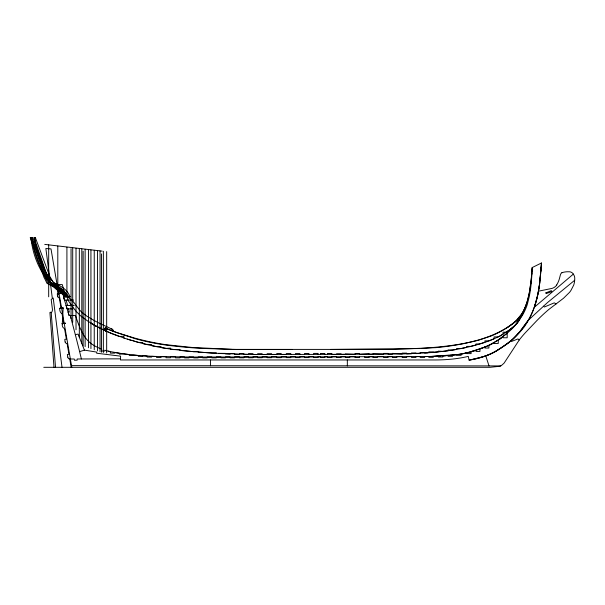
<?xml version="1.0" encoding="UTF-8"?>
<svg xmlns="http://www.w3.org/2000/svg" width="605" height="605" viewBox="0 0 605 605"><rect width="100%" height="100%" fill="white"/><g stroke="black" fill="none" stroke-linecap="round" stroke-linejoin="round"><path stroke-width="0.91" d="M216.303 353.275L216.303 352.776L211.833 353.002L198.168 352.065L198.168 351.445L193.691 351.671L182.786 350.711L179.95 350.363L179.95 349.418L173.832 349.614L170.497 349.115L170.497 348.125L166.02 348.404L161.074 347.497L161.074 346.597L156.597 346.597L151.651 345.591L151.651 344.563L145.926 344.321L142.757 343.489L142.757 342.422L138.689 342.422L133.682 341.016L133.682 340.433L131.648 340.433L123.836 338.021L123.836 336.244L119.367 336.493L112.031 333.756L105.172 330.61L105.217 328.023A86.334 86.334 0 0 0 113.362 331.404L135.172 338.702A228.214 228.214 0 0 0 166.504 345.107A450.71 450.71 0 0 0 202.713 348.442L236.139 349.448L292.139 349.44M68.864 297.751A11.767 11.767 0 0 0 67.238 296.783L63.873 296.813A10.95 10.943 0 0 0 63.064 294.824C59.6 288.744 52.453 286.679 46.842 283.185A45.761 45.738 0 0 0 44.029 277.468L30.25 237.553L32.738 237.553L47.5 277.143A23.33 23.224 0 0 1 50.359 282.164C56.31 285.409 63.442 288.192 66.505 294.726A11.843 11.79 0 0 1 67.193 296.813L68.1 300.322A110.73 110.73 0 0 0 76.2 311.424L80.949 316.143L87.929 321.195L96.172 326.171L105.141 330.648L105.217 328.023L117.241 332.735L134.711 338.097A267.191 267.191 0 0 0 166.141 344.721M105.164 330.617L105.217 328.054M63.17 308.058L62.217 325.014A11.495 11.495 0 0 0 62.406 325.951L62.617 326.67A2.662 2.662 0 0 0 64.523 328.432L66.368 339.14L64.818 339.36L64.924 340.751A6.111 6.111 0 0 0 65.196 341.984M541.165 267.123L541.475 262.993L532.264 267.516A279.192 279.192 0 0 1 530.812 286.861A117.007 117.007 0 0 1 529.057 297.433L527.341 304.307A44.278 44.278 0 0 1 526.237 307.431L525.412 309.412A73.228 73.228 0 0 1 522.886 314.539L521.805 316.294A14.142 14.142 0 0 1 520.444 317.973A20.767 20.767 0 0 1 518.281 321.595L515.861 324.416A29.804 29.804 0 0 1 515.399 324.915L515.067 325.24A31.15 31.15 0 0 1 514.568 325.732L512.412 327.638A50.102 50.102 0 0 1 509.833 329.808L499.972 336.009A128.222 128.222 0 0 1 485.921 341.999C466.19 348.699 445.378 351.717 424.642 353.002L424.642 352.496L420.173 352.496L420.173 353.358L415.96 353.6L415.96 352.972L411.491 352.972L411.491 353.781L408.36 353.88L406.681 353.895L406.681 353.123L402.204 353.123L402.204 353.948L399.391 354.001L333.363 354.394M541.218 266.397L539.63 283.685L537.542 295.966A93.344 93.344 0 0 1 532.355 312.324M541.256 265.837L541.301 265.277M541.339 264.71L541.384 264.143M531.946 271.842L532.264 267.516L530.887 282.694L529.231 293.395A104.105 104.105 0 0 1 528.589 296.45L528.256 297.857A72.547 72.547 0 0 1 527.741 299.815L524.807 308.384M541.014 269.096L540.809 271.683M541.089 268.03L541.135 267.493M540.605 274.163L540.726 272.689M531.719 274.549L531.833 273.21M540.56 274.647L540.394 276.546M540.348 277.014L539.993 280.629M531.485 277.12L531.606 275.85M531.364 278.353L529.541 291.731L527.053 302.167A60.054 60.054 0 0 1 526.161 304.822L524.701 308.452A57.967 57.967 0 0 1 524.149 309.684L523.204 311.613A40.603 40.603 0 0 1 522.607 312.717A31.12 31.12 0 0 1 521.971 313.791L520.02 316.574A30.787 30.787 0 0 1 518.863 317.95A34.523 34.523 0 0 1 517.54 319.342L517.184 319.697A47.205 47.205 0 0 1 516.035 320.779A56.136 56.136 0 0 1 514.326 322.268A66.036 66.036 0 0 1 512.896 323.433L511.86 324.242A94.766 94.766 0 0 1 510.181 325.498C484.355 343.201 451.406 346.12 421.057 348.457M539.894 281.499L539.539 284.494M81.372 358.977L79.626 351.634L84.428 350.129L96.732 352.095L96.664 353.222L120.607 356.156L120.463 359.96L432.915 359.96A175.881 175.881 0 0 0 450.71 359.241A127.874 127.874 0 0 0 468.278 356.398L469.079 360.096A76.101 76.101 0 0 0 485.755 355.861C495.223 352.851 503.209 346.491 511.043 340.6A85.751 85.751 0 0 0 524.331 326.783C534.238 312.49 538.964 295.263 540.008 278.043A208.052 208.052 0 0 0 541.475 262.986M539.486 284.91L538.163 293.009M538.087 293.402L534.389 306.992M522.123 313.64L521.971 314.139A23.829 23.829 0 0 1 521.737 314.865L521.034 316.702A24.276 24.276 0 0 1 520.746 317.353L520.444 317.996A20.759 20.759 0 0 1 520.126 318.616A23.413 23.413 0 0 1 519.801 319.221L519.687 319.417A27.187 27.187 0 0 1 519.219 320.189L518.719 320.945A19.02 19.02 0 0 1 518.334 321.497L518.205 321.678A27.694 27.694 0 0 1 517.661 322.389L517.381 322.737A28.866 28.866 0 0 1 516.942 323.251A26.355 26.355 0 0 1 516.345 323.925A21.924 21.924 0 0 1 515.876 324.424A61.748 61.748 0 0 1 513.342 326.866L507.194 331.699L507.194 337.764L503.05 337.764L503.05 336.66A72.502 72.502 0 0 1 498.248 340.267L498.248 343.481L494.103 343.481L494.103 342.778A83.021 83.021 0 0 1 488.885 345.304L488.885 348.034L484.915 348.034L484.915 346.998L487.872 345.773A69.023 69.023 0 0 0 489.77 344.895L498.891 339.534A95.673 95.673 0 0 0 500.751 338.21A111.645 111.645 0 0 0 503.768 335.926L507.096 333.234M524.535 309.057L523.703 311.068A70.656 70.656 0 0 1 521.366 316.052L517.214 322.767A50.351 50.351 0 0 1 511.527 329.294L508.261 332.266A108.439 108.439 0 0 1 506.476 333.763L498.361 339.904A67.291 67.291 0 0 1 488.984 345.266L485.006 347.005A109.414 109.414 0 0 1 482.692 347.913L477.708 349.705M532.332 312.309L532.128 312.785A60.137 60.137 0 0 1 528.732 319.516L520.33 331.064L512.556 339.45A59.441 59.441 0 0 1 509.743 341.863A65.854 65.854 0 0 1 508.397 342.922L505.198 345.198M556.691 284.887L557.84 282.822A25.894 25.894 0 0 0 559.005 279.979A21.803 21.803 0 0 0 559.443 278.55L560.396 274.912A6.625 6.625 0 0 1 561.032 273.528A1.981 1.981 0 0 1 561.939 272.704M527.757 321.005L519.99 331.502A94.342 94.342 0 0 1 517.714 334.172L517.162 334.784A78.4 78.4 0 0 1 515.566 336.501L514.031 338.051A63.956 63.956 0 0 1 506.892 343.995L506.264 344.457M517.305 319.289L521.109 314.608A41.042 41.042 0 0 0 526.07 305.056M528.233 320.295L547.472 302.598L574.682 280.274M534.291 307.287L573.358 274.095L574.115 275.494A6.821 6.821 0 0 1 574.689 277.544L574.742 278.383A14.52 14.52 0 0 1 574.712 279.828L574.5 281.771A19.882 19.882 0 0 1 574.001 284.1L573.873 284.539A11.2 11.2 0 0 1 573.616 285.28L571.075 290.181A23.542 23.542 0 0 1 569.577 292.313L563.452 298.303L548.924 309.374A164.235 164.235 0 0 0 536.854 320.627L525.526 332.523A112.417 112.417 0 0 0 519.324 339.859L504.237 362.909A8.409 8.409 0 0 1 503.814 363.393L501.537 365.397A5.944 5.944 0 0 1 500.758 365.881L500.653 365.934A6.224 6.224 0 0 1 499.768 366.267L490.08 367.311L43.772 367.311M506.219 344.51L497.144 350.446A74.309 74.309 0 0 1 496.198 351.006A63.086 63.086 0 0 1 494.202 352.118A60.197 60.197 0 0 1 490.277 354.023A65.03 65.03 0 0 1 487.728 355.09L486.359 355.611A74.173 74.173 0 0 1 484.915 356.126A79.535 79.535 0 0 1 482.601 356.874L480.952 357.366A94.017 94.017 0 0 1 478.321 358.092L476.445 358.553A129.765 129.765 0 0 1 473.45 359.234L469.079 360.096L470.214 359.884M507.187 331.721L512.715 327.577A31.823 31.823 0 0 0 518.054 321.595M505.356 345.1L501.545 347.641M507.701 327.313L508.124 327.018A55.917 55.917 0 0 0 517.381 319.364M501.53 347.663L496.017 351.097A64.841 64.841 0 0 1 483.183 356.685L471.113 359.703M561.947 272.734L563.285 272.318A20.101 20.101 0 0 1 565.236 271.94A23.746 23.746 0 0 1 567.195 271.751L569.615 271.774A5.105 5.105 0 0 1 573.328 274.065M477.368 349.826L474.948 350.62M474.819 350.65L464.542 353.396A84.201 84.201 0 0 1 461.229 354.001L460.511 354.114A106.956 106.956 0 0 1 458.25 354.447L432.28 356.375M67.692 305.419L66.096 305.404L67.132 308.852L68.509 308.852L69.341 312.051L68.093 312.051L69.151 315.56L70.293 315.56L75.322 334.625L78.105 334.134L84.428 350.129M538.45 291.194L552.1 288.388A9.453 9.453 0 0 0 556.812 284.978M57.914 293.765L58.375 293.705L57.876 293.765M57.535 295.732A6.927 6.927 0 0 1 57.407 295.074L57.301 293.864L59.093 293.614M59.524 293.561L59.993 293.508L58.519 293.69M60.923 293.395L57.8 293.773M59.819 308.361L63.154 307.953M62.149 308.081L61.649 308.142L62.474 308.036M62.58 308.028L63.049 307.968L62.542 308.028M63.442 323.509L62.98 323.569L65.529 323.251M64.017 323.441L65.06 323.312M61.967 313.609A3.834 3.834 0 0 1 59.978 310.819A8.924 8.924 0 0 1 59.834 310.259L59.6 308.376L61.097 308.195L59.32 297.781M65.597 323.244L62.043 323.683L63.699 323.478L62.005 313.534M454.922 354.848L458.628 354.401A90.659 90.659 0 0 0 467.96 352.624L484.908 347.036L479.946 348.926L479.946 351.429L475.969 351.429L475.969 350.318L471.091 351.8L471.091 353.615L466.621 353.615L466.621 352.889L461.139 353.933L461.139 355.332L456.669 355.332L456.669 354.643L452.525 355.195L452.525 356.307L448.055 356.307L448.055 355.475L449.129 355.385M454.03 354.946L450.173 355.301M446.951 355.551L448.055 355.468L442.822 356.148L442.822 356.98L438.345 356.98L438.345 356.148L433.293 356.489L433.293 357.321L428.816 357.321L428.816 356.489L424.642 356.602L424.642 357.434L420.173 357.434L420.173 356.602L415.96 356.64L415.96 357.464L411.491 357.464L411.491 356.64L406.681 356.655L406.681 357.479L402.204 357.479L402.204 356.655L400.616 356.64L192.065 357.079L151.651 356.345L151.651 357.056L147.174 357.056L147.174 356.095L142.757 355.8L142.757 356.375L138.28 356.375L138.28 355.468L133.682 355.044L129.213 355.422L129.213 354.575L123.836 353.925L119.367 354.205L119.367 353.282L114.799 352.526L114.799 353.123L110.329 353.123L110.329 351.626A73.606 73.606 0 0 1 104.846 350.227L104.846 351.013L101.61 351.013L101.61 349.13A49.156 49.156 0 0 1 90.856 343.421A30.273 30.273 0 0 1 83.278 334.376A66.406 66.406 0 0 1 79.338 326.208A133.365 133.365 0 0 1 75.489 315.553L70.293 315.56M427.758 352.851L402.196 353.955L392.433 353.365L392.433 354.054L388.077 354.106L388.077 353.403L383.608 353.403L383.608 354.152L372.914 353.759L372.914 354.273L369.163 354.318L369.163 353.736L359.453 354.356L359.453 353.562L354.984 353.562L354.984 354.364L345.349 353.91L345.349 354.371L341.069 354.379L341.069 353.812L336.599 353.812L336.599 354.379L252.973 354.454L252.973 353.691L248.504 353.691L248.504 354.454L243.944 354.462L243.944 353.706L239.467 353.706L239.467 354.462L238.12 354.469L234.551 354.303L234.551 353.539L230.082 353.539L230.082 354.106L228.72 354.046L225.446 353.842L225.446 353.388L215.834 353.32L192.791 351.611M445.809 355.627L442.172 355.861M440.916 355.929L430.692 356.451M431.63 356.421L396.903 356.663L396.903 357.495L392.433 357.495L392.433 356.663L388.077 356.678L388.077 357.502L383.608 357.502L383.608 356.678L377.384 356.685L377.384 357.51L372.914 357.51L372.914 356.685L369.163 356.685L369.163 357.517L364.686 357.517L364.686 356.685M419.038 348.548L330.912 349.425M64.069 296.624L63.457 296.624L63.797 297.766M65.499 296.616L62.3 284.592L57.498 284.592L71.798 367.311M70.271 305.404L66.187 305.434M66.089 300.095L67.578 305.404M73.606 300.08L64.531 300.088M70.369 359.015L74.218 358.999L74.498 360.247L77.153 360.194L77.19 358.992L120.501 358.833M500.698 365.912L71.511 365.632M70.203 296.601L63.457 296.616L66.55 306.909M70.104 305.404L74.271 305.374M507.194 332.19L503.05 332.19L503.05 334.3L498.202 336.924L494.103 336.924L494.103 338.815L488.885 340.887L484.915 340.857L484.915 342.279L479.531 343.98L475.969 343.98L475.969 345.001L470.622 346.393L466.621 346.393L466.621 347.346L461.139 348.518L456.669 348.435L456.669 349.38L452.525 350.083L448.055 349.909L448.055 350.741L442.822 351.384L438.345 351.119L438.345 351.853L433.293 352.322L433.293 351.868L428.816 351.868L428.816 352.677M232.554 349.403L393.326 349.403L435.955 347.648A270.911 270.911 0 0 0 464.481 343.474L478.23 340.312L491.57 335.828A100.763 100.763 0 0 0 507.262 327.585L518.13 319.932A14.149 14.149 0 0 0 520.444 317.98M255.817 354.469L218.639 353.494M67.14 308.815L72.547 308.89M232.116 349.387L191.823 347.436L166.141 344.706M191.293 351.482L170.141 349.032A277.74 277.74 0 0 1 138.439 342.385M102.162 251.128L44.755 244.39M69.303 358.75L69.394 358.773A5.256 5.256 0 0 0 69.719 358.81L71.171 367.311M138.439 342.4L127.216 339.102M124.433 338.203L109.475 332.591M108.998 332.379L105.837 330.965M107.115 331.548L106.223 331.139M106.125 331.094L103.538 329.906A129.417 129.417 0 0 1 90.569 322.911A106.949 106.949 0 0 0 101.61 328.991M105.792 330.95L105.308 330.723M556.093 303.937L554.271 302.863L544.341 307.007L543.419 306.198M68.864 297.743L73.681 302.25L79.361 309.7A34.258 34.258 0 0 0 82.378 312.724L87.097 316.339L94.214 320.544A136.843 136.843 0 0 0 107.009 326.76L112.462 329.415A3.328 3.328 0 0 1 112.984 330.186L113.362 331.411L112.78 330.012M69.341 296.813L58.791 288.237L50.109 278.497A76.366 75.444 0 0 1 43.295 267.584C38.523 258.237 35.771 247.959 34.644 237.553M66.747 296.813L56.212 288.267L47.538 278.534A75.701 75.353 0 0 1 40.724 267.622C35.952 258.259 33.192 247.974 32.042 237.553M65.582 296.813L55.063 288.282L46.396 278.557A75.338 75.3 0 0 1 39.582 267.644C34.803 258.274 32.035 247.982 30.885 237.553M111.433 328.56L111.91 328.984M519.196 340.025L517.978 338.929L511.679 341.401L511.043 340.6M112.212 329.294L112.817 330.073M55.524 367.311L51.206 312.785L50.51 312.188L49.92 312.46L53.996 367.311M31.581 237.553L46.335 277.143A23.209 23.202 0 0 1 49.202 282.164C55.146 285.409 62.277 288.192 65.34 294.718A11.79 11.782 0 0 1 66.036 296.813M31.415 237.553L45.186 277.468A46.033 45.821 0 0 1 48.007 283.185C53.618 286.679 60.765 288.751 64.228 294.824A10.988 10.935 0 0 1 65.037 296.813M485.755 355.861L489.037 365.934M63.858 297.955L64.485 300.05M66.603 307.098L69.121 315.477M67.813 357.162L67.359 354.477L68.947 354.288L67.132 343.617A2.412 2.412 0 0 1 65.121 342.007M75.322 334.625L79.626 351.634M58.624 293.69L51.002 248.912L45.867 248.496L52.378 298.636M62.012 367.311L53.217 298.038L51.183 299.505L52.438 309.382A4.598 4.598 0 0 1 51.206 312.785M359.453 356.693L359.453 357.525L354.984 357.525L354.984 356.693L349.819 356.7L349.819 357.532L345.349 357.532L345.349 356.7L341.069 356.708L341.069 357.532L336.599 357.532L336.599 356.708L331.926 356.716L331.926 357.547L327.456 357.547L327.456 356.716L324.787 356.723L324.787 357.555L320.476 357.555L320.476 356.723L318.094 356.738L318.094 357.563L313.617 357.563L313.617 356.738L308.951 356.753L308.951 357.578L304.481 357.578L304.481 356.753L299.914 356.768L299.914 357.6L295.444 357.6L295.444 356.768L290.778 356.791L290.778 357.623L286.301 357.623L286.301 356.791L281.212 356.821L281.212 357.646L276.742 357.646L276.742 356.821L271.607 356.852L271.607 357.684L267.138 357.684L267.138 356.852L262.116 356.889L262.116 357.714L257.647 357.714L257.647 356.889L252.973 356.92L252.973 357.744L248.504 357.744L248.504 356.92L243.944 356.95L243.944 357.782L239.467 357.782L239.467 356.95L234.551 356.98L234.551 357.805L230.082 357.805L230.082 356.98L225.446 357.003L225.446 357.827L220.976 357.827L220.976 357.003L216.303 357.026L216.303 357.857L211.833 357.857L211.833 357.026L207.167 357.041L207.167 357.873L202.69 357.873L202.69 357.041L198.168 357.048L198.168 357.88L193.691 357.88L193.691 357.048L189.025 357.048L189.025 357.873L184.548 357.873L184.548 357.048L179.95 357.026L179.95 357.85L175.48 357.85L175.48 356.958L170.497 356.889L170.497 357.752L166.02 357.752L166.02 356.821L161.074 356.716L161.074 357.51L156.597 357.51L156.597 356.557L137.305 355.407A251.309 251.309 0 0 1 127.617 354.364L121.159 353.464A270.813 270.813 0 0 1 108.325 351.172M347.33 359.96L347.33 365.934M331.926 354.386L331.926 353.501L327.456 353.501L327.456 354.386M324.787 354.386L324.787 353.464L320.476 353.464L320.476 354.394M318.094 354.394L318.094 353.411L313.617 353.411L313.617 354.401M308.951 354.401L308.951 353.539L304.481 353.539L304.481 354.409M299.914 354.409L299.914 353.607L295.444 353.607L295.444 354.417M290.778 354.417L290.778 353.57L286.301 353.57L286.301 354.424L281.212 354.424L281.212 353.554L276.742 353.554L276.742 354.432L271.607 354.439L271.607 353.706L267.138 353.706L267.138 354.439L262.116 354.447L262.116 353.698L257.647 353.698L257.647 354.447M210.449 359.96L210.449 365.783M106.669 251.589L106.669 353.01M105.217 328.107L105.164 330.64M103.357 251.264L103.357 352.518M101.527 253.903L101.527 352.254M100.044 250.924L100.044 351.739M97.556 250.667L97.556 350.892M94.244 250.319L94.244 349.773M90.931 249.971L90.931 348.631M88.443 249.699L88.443 347.746M85.131 249.336L85.131 346.597M83.142 251.173L83.142 345.924M81.819 248.965L81.819 343.436M79.331 248.678L79.331 337.287M76.018 248.292L76.018 329.755M72.706 247.906L72.706 322.208M71.05 248.7L71.05 318.487M66.913 247.211L66.913 296.813M57.8 246.076L57.8 296.813M48.687 244.904L48.687 296.813M69.257 358.894A2.042 2.042 0 0 1 67.858 357.162M59.252 297.962A2.791 2.791 0 0 1 57.467 295.747M545.793 292.964L546.459 293.47L551.548 291.678L551.82 291.058L551.163 290.71L545.793 292.949M60.387 308.293L59.925 308.353L60.424 308.293M61.43 308.164L60.961 308.225L61.468 308.164M62.655 323.607L62.156 323.667L62.693 323.599M35.332 237.553L34.009 237.553L47.787 277.468A46.525 45.965 0 0 1 50.601 283.185C56.212 286.679 63.366 288.751 66.83 294.824A11.056 10.928 0 0 1 67.631 296.813L69.794 296.813A11.941 11.797 0 0 0 69.099 294.726C66.043 288.199 58.904 285.409 52.953 282.164A23.55 23.27 0 0 0 50.094 277.143L35.332 237.553"/></g></svg>
